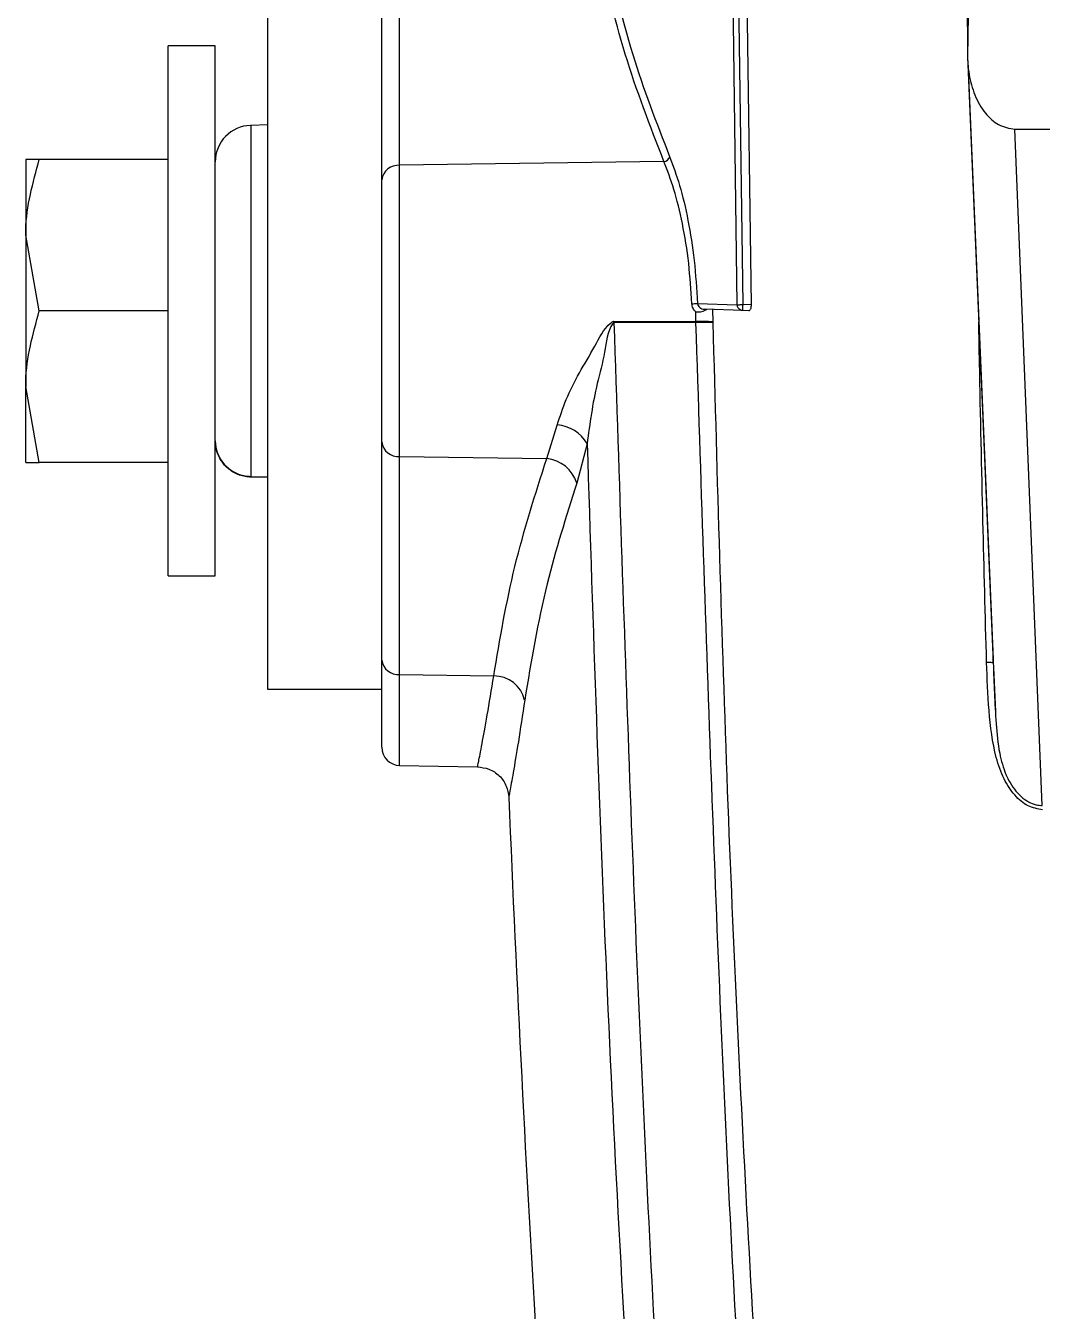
# Model space of a CAD drawing. Extents: x 6 to 134, y 3 to 97.
# Drawn here: x 52.915 to 54.594, y 9.89 to 12.012 of the extents above; entities that cross this region are included whole.
import ezdxf

# ---------------------------------------------------------------- set-up
doc = ezdxf.new("R2010")
doc.units = 0
doc.header["$MEASUREMENT"] = 0
doc.layers.add('OBJECT', color=7, linetype='CONTINUOUS')

msp = doc.modelspace()

# ---------------------------------------------------------------- linework, layer by layer
at = {"layer": 'OBJECT'}
for p, q in [((54.0904, 11.5516), (54.0724, 12.8414)), ((54.0813, 12.8414), (54.0993, 11.5519)), ((54.0951, 12.8414), (54.1131, 11.5514)), ((54.4679, 12.8414), (54.4705, 11.9614)), ((53.3154, 10.9164), (53.3154, 12.1664)), ((53.5034, 10.9164), (53.5034, 12.1664)), ((53.5329, 11.7818), (53.5329, 12.1418)), ((53.2284, 11.9789), (53.1504, 11.9789)), ((53.1504, 11.1039), (53.1504, 11.9789)), ((53.2284, 11.1039), (53.2284, 11.9789)), ((54.4705, 11.9614), (54.5129, 10.9602)), ((54.471, 11.9532), (54.5129, 10.9662)), ((53.3154, 11.8484), (53.2869, 11.8476)), ((53.2869, 11.8476), (53.2869, 11.2681)), ((54.5487, 11.8414), (54.9376, 11.8414)), ((54.594, 10.7249), (54.5487, 11.8414)), ((52.9154, 11.7914), (52.9154, 11.6664)), ((53.1504, 11.7914), (52.9378, 11.7914)), ((53.9693, 11.7879), (53.5329, 11.7818)), ((53.5329, 11.301), (53.5329, 11.7818)), ((52.9378, 11.5414), (52.9154, 11.6664)), ((52.9154, 11.6664), (52.9154, 11.4164)), ((54.0247, 11.5539), (54.0904, 11.5516)), ((54.1131, 11.5514), (54.0993, 11.5519)), ((53.1504, 11.5414), (52.9378, 11.5414)), ((54.0222, 11.5242), (54.0219, 11.5398)), ((54.0993, 11.5419), (54.0361, 11.5441)), ((54.0496, 11.5436), (54.05, 11.5233)), ((54.1093, 11.5415), (54.0993, 11.5419)), ((53.8868, 11.5243), (54.0222, 11.5242)), ((53.8868, 11.5221), (53.8868, 11.5243)), ((54.0222, 11.522), (53.8868, 11.5221)), ((54.0222, 11.5242), (54.0222, 11.522)), ((54.05, 11.5233), (54.05, 11.5224)), ((52.9378, 11.2914), (52.9154, 11.4164)), ((52.9154, 11.2914), (52.9154, 11.4164)), ((53.7757, 11.2976), (53.7931, 11.353)), ((53.8424, 11.3222), (53.8253, 11.2572)), ((53.5329, 11.301), (53.7757, 11.2976)), ((53.5329, 10.941), (53.5329, 11.301)), ((53.1504, 11.2914), (52.9378, 11.2914)), ((53.2869, 11.2681), (53.3154, 11.2674)), ((53.3154, 11.2663), (53.2869, 11.2671)), ((53.1504, 11.1039), (53.2284, 11.1039)), ((54.5129, 10.9601), (54.5127, 10.9724)), ((54.5129, 10.9602), (54.5129, 10.9601)), ((53.5329, 10.941), (53.6882, 10.9388)), ((53.5329, 10.7909), (53.5329, 10.941)), ((54.5135, 10.9524), (54.5166, 10.8795)), ((53.5034, 10.9164), (53.3154, 10.9164)), ((53.5329, 10.7909), (53.6616, 10.7886))]:
    msp.add_line(p, q, dxfattribs=at)
for centre, radius, start, end in [((53.2884, 11.7877), 0.06, 91.5, 180), ((53.5306, 11.7545), 0.0274, 85.2091, 173.088), ((53.9679, 11.799), 0.0112, 277.0345, 345.0749), ((54.0121, 11.6682), 0.115, 271.6073, 276.2512), ((54.171, 11.5469), 0.0719, 176.0129, 183.9871), ((54.0283, 11.2794), 0.2448, 84.9098, 91.4342), ((54.0483, 10.5523), 0.9701, 89.8987, 91.5439), ((53.7893, 11.2921), 0.0611, 29.5561, 86.408), ((53.5306, 11.3283), 0.0274, 186.912, 274.7909), ((53.7701, 11.2401), 0.0578, 17.2707, 84.4672), ((53.3026, 11.2676), 0.0157, 178.036, 181.964), ((53.5306, 10.9683), 0.0274, 186.912, 274.7909), ((53.6883, 10.8863), 0.0525, 13.808, 90.0653), ((53.5334, 10.8209), 0.03, 180, 269), ((104.3294, 12.8414), 50.66, 182.37923, 183.42528)]:
    msp.add_arc(centre, radius, start, end, dxfattribs=at)
for points, knots in [([(54.4808, 12.8414), (54.4807, 12.7865), (54.4804, 12.6716), (54.4786, 12.497), (54.4762, 12.319), (54.4733, 12.1405), (54.4714, 12.0218), (54.4705, 11.9614)], [0, 0, 0, 0, 0.187144, 0.391348, 0.595125, 0.793954, 1, 1, 1, 1]), ([(53.9693, 11.7879), (53.9464, 11.8469), (53.9006, 11.9652), (53.8735, 12.0859), (53.8599, 12.1464)], [0, 0, 0, 0, 0.4984774, 1, 1, 1, 1]), ([(53.8696, 12.1545), (53.8839, 12.0911), (53.9111, 11.9705), (53.957, 11.8522), (53.9787, 11.7961)], [0, 0, 0, 0, 0.52572, 1, 1, 1, 1]), ([(54.4705, 11.9614), (54.4706, 11.9575), (54.4709, 11.9476), (54.4737, 11.9258), (54.4818, 11.8959), (54.4989, 11.8668), (54.522, 11.846), (54.5396, 11.843), (54.5487, 11.8414)], [0, 0, 0, 0, 0.0612937, 0.1579772, 0.353025, 0.5689652, 0.7756001, 1, 1, 1, 1]), ([(52.9154, 11.6664), (52.9154, 11.6693), (52.9158, 11.7116), (52.9272, 11.7529), (52.9378, 11.7914)], [0, 0, 0, 0, 0.070214, 1, 1, 1, 1]), ([(52.9378, 11.7914), (52.9286, 11.7914), (52.9167, 11.7914), (52.9157, 11.7914), (52.9154, 11.7914)], [0, 0, 0, 0, 0.768151, 1, 1, 1, 1]), ([(54.0154, 11.5533), (54.0139, 11.5757), (54.011, 11.6219), (54.0004, 11.6863), (53.9862, 11.7441), (53.9749, 11.7733), (53.9693, 11.7879)], [0, 0, 0, 0, 0.242737, 0.499356, 0.749988, 1, 1, 1, 1]), ([(53.9787, 11.7961), (53.9843, 11.781), (53.9956, 11.7509), (54.0095, 11.6918), (54.0202, 11.6255), (54.0232, 11.5778), (54.0247, 11.5539)], [0, 0, 0, 0, 0.249475, 0.499686, 0.749415, 1, 1, 1, 1]), ([(53.5034, 11.325), (53.5034, 11.3384), (53.5034, 11.3657), (53.5034, 11.4194), (53.5034, 11.4789), (53.5034, 11.5414), (53.5034, 11.6038), (53.5034, 11.6633), (53.5034, 11.717), (53.5034, 11.7443), (53.5034, 11.7578)], [0, 0, 0, 0, 0.123305, 0.25, 0.376695, 0.5, 0.623305, 0.75, 0.876695, 1, 1, 1, 1]), ([(54.0219, 11.5398), (54.0201, 11.5417), (54.0176, 11.5446), (54.0158, 11.5495), (54.0155, 11.552), (54.0154, 11.5533)], [0, 0, 0, 0, 0.4994411, 0.7515838, 1, 1, 1, 1]), ([(54.0247, 11.5539), (54.0247, 11.5532), (54.0249, 11.5519), (54.026, 11.5494), (54.0282, 11.5468), (54.0319, 11.5446), (54.0347, 11.5443), (54.0361, 11.5441)], [0, 0, 0, 0, 0.11775, 0.236264, 0.479967, 0.736404, 1, 1, 1, 1]), ([(54.0904, 11.5516), (54.0908, 11.5516), (54.0917, 11.5517), (54.0938, 11.5517), (54.0964, 11.5518), (54.0983, 11.5519), (54.0993, 11.5519)], [0, 0, 0, 0, 0.249965, 0.499959, 0.749975, 1, 1, 1, 1]), ([(54.0993, 11.5419), (54.0992, 11.5419), (54.099, 11.5419), (54.0985, 11.5419), (54.0974, 11.5421), (54.0954, 11.5428), (54.0931, 11.5445), (54.0914, 11.5469), (54.0906, 11.5493), (54.0904, 11.5508), (54.0904, 11.5516)], [0, 0, 0, 0, 0.0137271, 0.0378993, 0.1174757, 0.2413191, 0.4997717, 0.69536, 0.8341423, 1, 1, 1, 1]), ([(54.1131, 11.5514), (54.1131, 11.5504), (54.1131, 11.5483), (54.1125, 11.5455), (54.1117, 11.5433), (54.1106, 11.5418), (54.1097, 11.5416), (54.1093, 11.5415)], [0, 0, 0, 0, 0.1904217, 0.3807211, 0.5749499, 0.7832945, 1, 1, 1, 1]), ([(52.9154, 11.4164), (52.9154, 11.4193), (52.9158, 11.4616), (52.9272, 11.5029), (52.9378, 11.5414)], [0, 0, 0, 0, 0.0702136, 1, 1, 1, 1]), ([(54.0219, 11.5398), (54.0236, 11.5397), (54.027, 11.5395), (54.0336, 11.5407), (54.0376, 11.5426), (54.0402, 11.5439)], [0, 0, 0, 0, 0.252438, 0.503212, 1, 1, 1, 1]), ([(53.7931, 11.353), (53.7976, 11.3669), (53.8065, 11.3948), (53.829, 11.4391), (53.8546, 11.4806), (53.87, 11.5121), (53.8833, 11.5233), (53.8853, 11.5241), (53.8863, 11.5242), (53.8868, 11.5243)], [0, 0, 0, 0, 0.249938, 0.500626, 0.749427, 0.968478, 0.986305, 0.993526, 1, 1, 1, 1]), ([(53.8868, 11.5221), (53.8867, 11.5221), (53.8865, 11.5221), (53.8862, 11.522), (53.8856, 11.5216), (53.8754, 11.5076), (53.8727, 11.471), (53.8535, 11.4055), (53.8469, 11.3553), (53.8424, 11.3222)], [0, 0, 0, 0, 0.001143, 0.002301, 0.004791, 0.010681, 0.246792, 0.502026, 1, 1, 1, 1]), ([(53.8868, 11.5221), (53.9038, 11.0026), (53.9378, 9.9632), (54.0493, 8.4072), (54.164, 7.3739), (54.2214, 6.8576)], [0, 0, 0, 0, 0.333336, 0.666886, 1, 1, 1, 1]), ([(54.3469, 6.9514), (54.2912, 7.4572), (54.1798, 8.4697), (54.0716, 9.9943), (54.0387, 11.0129), (54.0222, 11.522)], [0, 0, 0, 0, 0.33303, 0.66664, 1, 1, 1, 1]), ([(54.05, 11.5224), (54.0571, 11.2646), (54.0712, 10.7524), (54.1077, 9.9896), (54.1559, 9.2219), (54.2169, 8.4552), (54.289, 7.6951), (54.3463, 7.1984), (54.3744, 6.9544)], [0, 0, 0, 0, 0.168843, 0.335534, 0.500076, 0.67255, 0.839189, 1, 1, 1, 1]), ([(54.502, 10.9608), (54.5, 11.0386), (54.4957, 11.2035), (54.4914, 11.3911), (54.4895, 11.5009), (54.489, 11.5235)], [0, 0, 0, 0, 0.414648, 0.879416, 1, 1, 1, 1]), ([(53.2284, 11.327), (53.2284, 11.3269), (53.2284, 11.32), (53.231, 11.3063), (53.2388, 11.2931), (53.2488, 11.2822), (53.2608, 11.2735), (53.2759, 11.2688), (53.2847, 11.2683), (53.2869, 11.2681)], [0, 0, 0, 0, 0.0047, 0.230934, 0.45756, 0.502005, 0.716107, 0.930798, 1, 1, 1, 1]), ([(53.2869, 11.2671), (53.2847, 11.2672), (53.2759, 11.2677), (53.2608, 11.2725), (53.2488, 11.2814), (53.2388, 11.2924), (53.2324, 11.3035), (53.2292, 11.3159), (53.2285, 11.3228), (53.2284, 11.3257), (53.2284, 11.3269), (53.2284, 11.327)], [0, 0, 0, 0, 0.0691667, 0.2837277, 0.4976378, 0.5420367, 0.7684206, 0.905662, 0.9601308, 0.9953022, 1, 1, 1, 1]), ([(53.8424, 11.3222), (53.8523, 11.02), (53.8718, 10.4203), (53.9225, 9.5189), (53.9892, 8.6191), (54.0712, 7.7283), (54.1392, 7.1403), (54.1726, 6.8522)], [0, 0, 0, 0, 0.202277, 0.401502, 0.603952, 0.805948, 1, 1, 1, 1]), ([(53.6882, 10.9388), (53.6984, 10.9992), (53.7188, 11.1197), (53.7568, 11.2384), (53.7757, 11.2976)], [0, 0, 0, 0, 0.501211, 1, 1, 1, 1]), ([(52.9154, 11.2914), (52.9157, 11.2914), (52.9167, 11.2914), (52.9286, 11.2914), (52.9378, 11.2914)], [0, 0, 0, 0, 0.231849, 1, 1, 1, 1]), ([(53.8253, 11.2572), (53.8078, 11.2019), (53.7703, 11.0834), (53.7501, 10.963), (53.7393, 10.8988)], [0, 0, 0, 0, 0.466269, 1, 1, 1, 1]), ([(53.5034, 10.8209), (53.5034, 10.8228), (53.5034, 10.8266), (53.5034, 10.8569), (53.5034, 10.9017), (53.5034, 10.9441), (53.5034, 10.965)], [0, 0, 0, 0, 0.258384, 0.513253, 0.76137, 1, 1, 1, 1]), ([(54.5946, 10.7178), (54.5864, 10.7192), (54.5701, 10.7219), (54.5481, 10.7405), (54.5298, 10.7681), (54.5132, 10.8151), (54.5049, 10.8817), (54.503, 10.9344), (54.502, 10.9608)], [0, 0, 0, 0, 0.125023, 0.25026, 0.372599, 0.500557, 0.75017, 1, 1, 1, 1]), ([(54.5129, 10.9601), (54.5129, 10.9603), (54.5127, 10.9606), (54.5056, 10.9608), (54.502, 10.9608)], [0, 0, 0, 0, 0.499994, 1, 1, 1, 1]), ([(54.5129, 10.9601), (54.5136, 10.9435), (54.515, 10.9102), (54.5173, 10.8607), (54.5216, 10.8143), (54.5311, 10.7814), (54.541, 10.7613), (54.5496, 10.749), (54.5599, 10.7384), (54.5711, 10.7305), (54.5829, 10.7256), (54.5906, 10.7251), (54.594, 10.7249)], [0, 0, 0, 0, 0.167654, 0.336418, 0.499288, 0.624454, 0.681334, 0.749951, 0.805261, 0.875044, 0.945879, 1, 1, 1, 1]), ([(53.6616, 10.7887), (53.6619, 10.7904), (53.6627, 10.794), (53.6685, 10.8241), (53.6772, 10.8707), (53.6845, 10.9161), (53.6882, 10.9388)], [0, 0, 0, 0, 0.243884, 0.498629, 0.749525, 1, 1, 1, 1]), ([(53.7393, 10.8988), (53.7357, 10.8747), (53.7285, 10.8263), (53.72, 10.7768), (53.7142, 10.7443), (53.7135, 10.7403), (53.7131, 10.7383)], [0, 0, 0, 0, 0.250229, 0.500882, 0.749824, 1, 1, 1, 1]), ([(53.6616, 10.7886), (53.6679, 10.7878), (53.6811, 10.7862), (53.6982, 10.7746), (53.7102, 10.7578), (53.7122, 10.7447), (53.7131, 10.7383)], [0, 0, 0, 0, 0.240855, 0.5, 0.759145, 1, 1, 1, 1])]:
    msp.add_open_spline(points, degree=3, knots=knots, dxfattribs=at)

doc.saveas('drawing.dxf')
